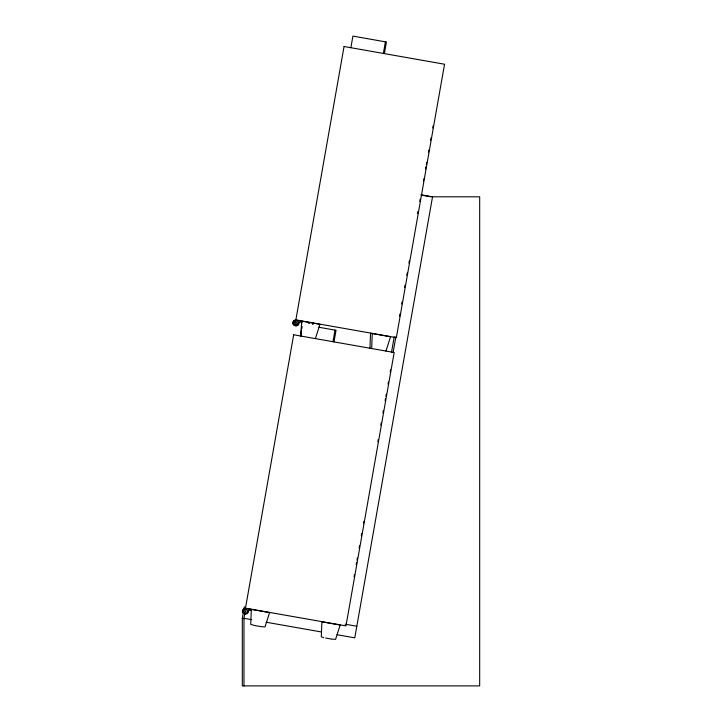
<?xml version="1.0" encoding="UTF-8"?>
<svg xmlns="http://www.w3.org/2000/svg" width="722" height="722" viewBox="0 0 722 722"><rect width="100%" height="100%" fill="white"/><g stroke="black" fill="none" stroke-linecap="round" stroke-linejoin="round"><path stroke-width="1.08" d="M251.301 609.386L250.724 624.368L254.478 625.496M301.056 335.008L301.597 321.1M301.101 336.091L301.688 321.11M369.953 348.23L370.53 333.257L390.539 336.777L385.972 351.054M371.677 348.536L372.263 333.555M432.009 196.808L479.679 196.808L479.679 685.9L242.321 685.9L242.321 618.312L243.26 613.032M244 608.817L244.37 606.706M243.973 685.9L243.973 618.312L244.902 613.032M350.856 47.706L352.905 36.1L386.423 42.011L384.384 53.618M300.478 335.983L301.408 330.703M301.778 328.591L302.148 326.488M309.151 322.427L308.953 323.528L309.224 322.445M312.554 324.16L312.743 323.068M313.14 324.268L313.258 323.158M383.355 53.437L385.404 41.831M332.977 341.714L335.026 330.107M333.997 341.894L336.046 330.288L318.772 327.237M391.495 352.336L394.239 336.795M393.147 352.336L395.882 336.795M399.564 316.191L399.952 313.98M401.712 304.016L402.1 301.805M404.636 287.41L405.024 285.199M406.784 275.235L407.172 273.015M408.932 263.052L409.32 260.841M417.605 213.631L417.993 211.411M419.753 201.42L420.141 199.2M423.381 181.132L423.769 178.921M425.52 168.957L425.917 166.737M426.305 164.526L426.693 162.315M428.453 152.351L428.841 150.131M430.601 140.167L430.989 137.956M432.749 127.993L433.137 125.781M354.06 576.797L354.457 574.577M356.208 564.613L356.596 562.402M356.993 560.191L357.381 557.971M359.141 548.007L359.529 545.796M361.289 535.832L361.677 533.621M363.428 523.658L363.825 521.437M377.877 441.729L378.265 439.517M380.81 425.123L381.198 422.911M382.949 412.948L383.346 410.728M385.097 400.764L385.494 398.553M385.882 396.342L386.27 394.122M388.03 384.158L388.418 381.947M390.178 371.983L390.566 369.772M315.388 338.609L319.963 324.331L296.02 320.117A2.78 2.78 0 0 0 292.852 322.138A2.78 2.78 0 0 0 294.585 325.469A2.78 2.78 0 0 0 298.06 324.034M420.926 194.769L432.532 196.808L354.764 637.851L337.039 634.719M421.395 195.139L430.89 196.808M302.175 322.328L298.746 322.012A2.78 2.78 0 0 1 296.616 325.703A2.78 2.78 0 0 1 293.349 322.96A2.78 2.78 0 0 1 296.616 320.216M345.206 624.196L356.812 626.245M251.337 610.523L248.368 610.28A2.78 2.78 0 0 1 246.229 613.98A2.78 2.78 0 0 1 242.962 611.236A2.78 2.78 0 0 1 246.229 608.493L269.586 612.608L265.01 626.886L261.093 626.66M243.973 618.312L251.725 619.675M266.129 622.22L321.525 631.985M242.321 618.312L244.541 618.7M255.047 625.595L260.525 626.561M323.682 637.697L321.299 636.813L321.886 621.832L340.161 625.053L335.595 639.331L331.678 639.105M325.622 638.04L331.109 639.006M294.35 324.277A1.859 1.859 0 0 1 294.016 323.925M293.71 322.535A1.859 1.859 0 0 1 294.91 321.11M298.673 321.994A2.78 2.78 0 0 1 293.773 324.548M293.439 323.898A2.78 2.78 0 0 1 295.099 320.333M295.812 320.171A2.78 2.78 0 0 1 296.534 320.207M245.408 613.908A2.78 2.78 0 0 1 242.375 611.011A2.78 2.78 0 0 1 245.642 608.393M244.379 612.816A1.859 1.859 0 0 1 243.964 612.554M243.639 612.193A1.859 1.859 0 0 1 243.738 609.937M244.099 609.612A1.859 1.859 0 0 1 244.523 609.386M245.29 611.155C245.994 612.87 246.572 609.783 245.29 611.155M295.668 322.878C296.399 324.584 296.923 321.534 295.668 322.878M344.06 46.506L295.858 319.9L396.351 337.616L444.553 64.231L344.06 46.506M293.683 334.782L245.471 608.168L345.973 625.893L394.176 352.498L293.683 334.782M294.937 324.386A1.859 1.859 0 0 0 297.96 323.285A1.859 1.859 0 0 0 295.497 321.218A1.859 1.859 0 0 0 294.937 324.386M244.559 612.653A1.859 1.859 0 0 0 247.574 611.561A1.859 1.859 0 0 0 245.11 609.494A1.859 1.859 0 0 0 244.559 612.653"/></g></svg>
